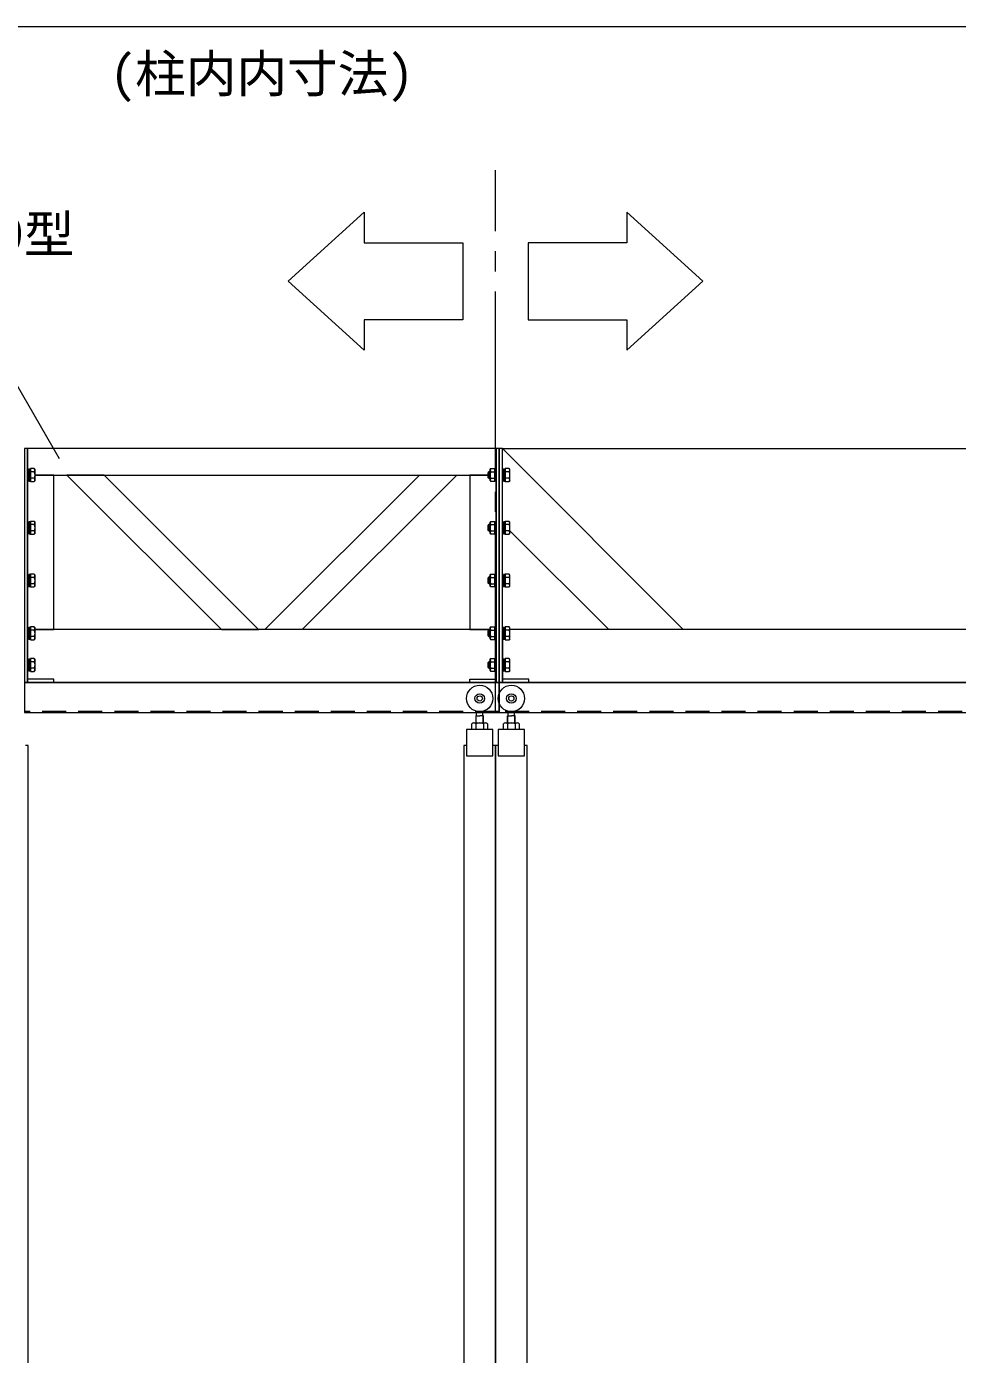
# Model space of a CAD drawing. Units: millimetres, scale not verified. Extents: x 14020 to 34145, y -14438 to 14438.
# Drawn here: x 20274 to 22038, y 6851 to 9368 of the extents above; entities that cross this region are included whole.
import ezdxf
from ezdxf.enums import TextEntityAlignment as Align

# ---------------------------------------------------------------- set-up
doc = ezdxf.new("R2010")
doc.units = ezdxf.units.MM
doc.header["$LTSCALE"] = 38
doc.linetypes.add('CHAIN2', pattern=[12, 9, -1, 1, -1])
doc.linetypes.add('DASHED1', pattern=[1.8, 1.2, -0.6])
for name, color, linetype, lineweight in [('0-6_ﾎﾞﾙﾄ類', 2, 'Continuous', 18), ('0-B_寸法', 3, 'Continuous', 18), ('0-F_中央走行棒', 7, 'Continuous', 18), ('1-0_中央走行棒右', 7, 'Continuous', 18), ('1-1_中央走行棒左', 7, 'Continuous', 18), ('1-2_中間梁09', 7, 'Continuous', 18), ('1-3_通芯', 1, 'CHAIN2', 18), ('1-4_吊車', 4, 'DASHED1', 9), ('1-8_文字', 7, 'Continuous', 18), ('1-A_連結用梁36', 7, 'Continuous', 18)]:
    doc.layers.add(name, color=color, linetype=linetype, lineweight=lineweight)
doc.styles.add('ＭＳ ゴシック', font='')
doc.styles.get('ＭＳ ゴシック').set_extended_font_data('MS Gothic')

msp = doc.modelspace()

# ---------------------------------------------------------------- linework, layer by layer
at = {"layer": '0-6_ﾎﾞﾙﾄ類'}
for p, q in [((20281.1, 8518.3), (20278.1, 8517.5)), ((20281.1, 8517.5), (20278.1, 8516.7)), ((20288.47, 8523.55), (20281.1, 8523.55)), ((20288.47, 8511.45), (20281.1, 8511.45)), ((20290.1, 8528), (20288.47, 8529.62)), ((20290.1, 8507), (20288.47, 8505.38)), ((20290.1, 8507), (20290.1, 8528)), ((21151.1, 8524.5), (21149.1, 8522.5)), ((21149.1, 8512.5), (21149.1, 8522.5)), ((21151.1, 8510.5), (21149.1, 8512.5)), ((21152.5, 8523.3), (21149.9, 8523.3)), ((21152.5, 8511.7), (21149.9, 8511.7)), ((21151.1, 8510.5), (21151.1, 8524.5)), ((21152.5, 8524.5), (21151.1, 8524.5)), ((21152.5, 8510.5), (21151.1, 8510.5)), ((21152.5, 8528), (21154.12, 8529.62)), ((21152.5, 8507), (21152.5, 8528)), ((21152.5, 8507), (21154.12, 8505.38)), ((21154.12, 8523.55), (21161.5, 8523.55)), ((21154.12, 8511.45), (21161.5, 8511.45)), ((21181.1, 8518.3), (21178.1, 8517.5)), ((21181.1, 8517.5), (21178.1, 8516.7)), ((21188.48, 8523.55), (21181.1, 8523.55)), ((21188.48, 8511.45), (21181.1, 8511.45)), ((21190.1, 8528), (21188.48, 8529.62)), ((21190.1, 8507), (21188.48, 8505.38)), ((21190.1, 8507), (21190.1, 8528)), ((20281.1, 8418.3), (20278.1, 8417.5)), ((20281.1, 8417.5), (20278.1, 8416.7)), ((20288.47, 8423.55), (20281.1, 8423.55)), ((20288.47, 8411.45), (20281.1, 8411.45)), ((20290.1, 8428), (20288.47, 8429.62)), ((20290.1, 8407), (20288.47, 8405.38)), ((20290.1, 8407), (20290.1, 8428)), ((21151.1, 8424.5), (21149.1, 8422.5)), ((21149.1, 8412.5), (21149.1, 8422.5)), ((21151.1, 8410.5), (21149.1, 8412.5)), ((21152.5, 8423.3), (21149.9, 8423.3)), ((21152.5, 8411.7), (21149.9, 8411.7)), ((21151.1, 8410.5), (21151.1, 8424.5)), ((21152.5, 8424.5), (21151.1, 8424.5)), ((21152.5, 8410.5), (21151.1, 8410.5)), ((21152.5, 8428), (21154.12, 8429.62)), ((21152.5, 8407), (21152.5, 8428)), ((21152.5, 8407), (21154.12, 8405.38)), ((21154.12, 8423.55), (21161.5, 8423.55)), ((21154.12, 8411.45), (21161.5, 8411.45)), ((21181.1, 8418.3), (21178.1, 8417.5)), ((21181.1, 8417.5), (21178.1, 8416.7)), ((21188.48, 8423.55), (21181.1, 8423.55)), ((21188.48, 8411.45), (21181.1, 8411.45)), ((21190.1, 8428), (21188.48, 8429.62)), ((21190.1, 8407), (21188.48, 8405.38)), ((21190.1, 8407), (21190.1, 8428)), ((20281.1, 8318.3), (20278.1, 8317.5)), ((20281.1, 8317.5), (20278.1, 8316.7)), ((20288.47, 8323.55), (20281.1, 8323.55)), ((20288.47, 8311.45), (20281.1, 8311.45)), ((20290.1, 8328), (20288.47, 8329.62)), ((20290.1, 8307), (20288.47, 8305.38)), ((20290.1, 8307), (20290.1, 8328)), ((21151.1, 8324.5), (21149.1, 8322.5)), ((21149.1, 8312.5), (21149.1, 8322.5)), ((21151.1, 8310.5), (21149.1, 8312.5)), ((21152.5, 8323.3), (21149.9, 8323.3)), ((21152.5, 8311.7), (21149.9, 8311.7)), ((21151.1, 8310.5), (21151.1, 8324.5)), ((21152.5, 8324.5), (21151.1, 8324.5)), ((21152.5, 8310.5), (21151.1, 8310.5)), ((21152.5, 8328), (21154.12, 8329.62)), ((21152.5, 8307), (21152.5, 8328)), ((21152.5, 8307), (21154.12, 8305.38)), ((21154.12, 8323.55), (21161.5, 8323.55)), ((21154.12, 8311.45), (21161.5, 8311.45)), ((21181.1, 8318.3), (21178.1, 8317.5)), ((21181.1, 8317.5), (21178.1, 8316.7)), ((21188.48, 8323.55), (21181.1, 8323.55)), ((21188.48, 8311.45), (21181.1, 8311.45)), ((21190.1, 8328), (21188.48, 8329.62)), ((21190.1, 8307), (21188.48, 8305.38)), ((21190.1, 8307), (21190.1, 8328)), ((20290.1, 8228), (20288.47, 8229.62)), ((21152.5, 8228), (21154.12, 8229.62)), ((21190.1, 8228), (21188.48, 8229.62)), ((20281.1, 8218.3), (20278.1, 8217.5)), ((20281.1, 8217.5), (20278.1, 8216.7)), ((20288.47, 8223.55), (20281.1, 8223.55)), ((20288.47, 8211.45), (20281.1, 8211.45)), ((20290.1, 8207), (20288.47, 8205.38)), ((20290.1, 8207), (20290.1, 8228)), ((21151.1, 8224.5), (21149.1, 8222.5)), ((21149.1, 8212.5), (21149.1, 8222.5)), ((21151.1, 8210.5), (21149.1, 8212.5)), ((21152.5, 8223.3), (21149.9, 8223.3)), ((21152.5, 8211.7), (21149.9, 8211.7)), ((21151.1, 8210.5), (21151.1, 8224.5)), ((21152.5, 8224.5), (21151.1, 8224.5)), ((21152.5, 8210.5), (21151.1, 8210.5)), ((21152.5, 8207), (21152.5, 8228)), ((21152.5, 8207), (21154.12, 8205.38)), ((21154.12, 8223.55), (21161.5, 8223.55)), ((21154.12, 8211.45), (21161.5, 8211.45)), ((21181.1, 8218.3), (21178.1, 8217.5)), ((21181.1, 8217.5), (21178.1, 8216.7)), ((21188.48, 8223.55), (21181.1, 8223.55)), ((21188.48, 8211.45), (21181.1, 8211.45)), ((21190.1, 8207), (21188.48, 8205.38)), ((21190.1, 8207), (21190.1, 8228)), ((20281.1, 8158.3), (20278.1, 8157.5)), ((20281.1, 8157.5), (20278.1, 8156.7)), ((20288.47, 8163.55), (20281.1, 8163.55)), ((20290.1, 8168), (20288.47, 8169.62)), ((20290.1, 8147), (20290.1, 8168)), ((21151.1, 8164.5), (21149.1, 8162.5)), ((21149.1, 8152.5), (21149.1, 8162.5)), ((21152.5, 8163.3), (21149.9, 8163.3)), ((21151.1, 8150.5), (21151.1, 8164.5)), ((21152.5, 8164.5), (21151.1, 8164.5)), ((21152.5, 8168), (21154.12, 8169.62)), ((21152.5, 8147), (21152.5, 8168)), ((21154.12, 8163.55), (21161.5, 8163.55)), ((21181.1, 8158.3), (21178.1, 8157.5)), ((21181.1, 8157.5), (21178.1, 8156.7)), ((21188.48, 8163.55), (21181.1, 8163.55)), ((21190.1, 8168), (21188.48, 8169.62)), ((21190.1, 8147), (21190.1, 8168)), ((20288.47, 8151.45), (20281.1, 8151.45)), ((20290.1, 8147), (20288.47, 8145.38)), ((21151.1, 8150.5), (21149.1, 8152.5)), ((21152.5, 8151.7), (21149.9, 8151.7)), ((21152.5, 8150.5), (21151.1, 8150.5)), ((21152.5, 8147), (21154.12, 8145.38)), ((21154.12, 8151.45), (21161.5, 8151.45)), ((21188.48, 8151.45), (21181.1, 8151.45)), ((21190.1, 8147), (21188.48, 8145.38)), ((21121.67, 8048.05), (21143.92, 8048.05)), ((21121.67, 8048.05), (21125.3, 8048.05)), ((21125.3, 8046.05), (21125.3, 8035.05)), ((21140.3, 8048.05), (21143.92, 8048.05)), ((21140.3, 8046.05), (21140.3, 8035.05)), ((21181.67, 8048.05), (21203.93, 8048.05)), ((21181.67, 8048.05), (21185.3, 8048.05)), ((21185.3, 8046.05), (21185.3, 8035.05)), ((21200.3, 8048.05), (21203.93, 8048.05)), ((21200.3, 8046.05), (21200.3, 8035.05))]:
    msp.add_line(p, q, dxfattribs=at)
for points in [[(20278.1, 8528.5), (20278.1, 8506.5), (20275.8, 8506.5), (20275.8, 8528.5)], [(20278.1, 8528.85), (20278.1, 8506.15), (20281.1, 8506.15), (20281.1, 8528.85)], [(21161.5, 8506.5), (21161.5, 8528.5), (21163.8, 8528.5), (21163.8, 8506.5)], [(21178.1, 8528.5), (21178.1, 8506.5), (21175.8, 8506.5), (21175.8, 8528.5)], [(21178.1, 8528.85), (21178.1, 8506.15), (21181.1, 8506.15), (21181.1, 8528.85)], [(20278.1, 8428.5), (20278.1, 8406.5), (20275.8, 8406.5), (20275.8, 8428.5)], [(20278.1, 8428.85), (20278.1, 8406.15), (20281.1, 8406.15), (20281.1, 8428.85)], [(21161.5, 8406.5), (21161.5, 8428.5), (21163.8, 8428.5), (21163.8, 8406.5)], [(21178.1, 8428.5), (21178.1, 8406.5), (21175.8, 8406.5), (21175.8, 8428.5)], [(21178.1, 8428.85), (21178.1, 8406.15), (21181.1, 8406.15), (21181.1, 8428.85)], [(20278.1, 8328.5), (20278.1, 8306.5), (20275.8, 8306.5), (20275.8, 8328.5)], [(20278.1, 8328.85), (20278.1, 8306.15), (20281.1, 8306.15), (20281.1, 8328.85)], [(21161.5, 8306.5), (21161.5, 8328.5), (21163.8, 8328.5), (21163.8, 8306.5)], [(21178.1, 8328.5), (21178.1, 8306.5), (21175.8, 8306.5), (21175.8, 8328.5)], [(21178.1, 8328.85), (21178.1, 8306.15), (21181.1, 8306.15), (21181.1, 8328.85)], [(20278.1, 8228.5), (20278.1, 8206.5), (20275.8, 8206.5), (20275.8, 8228.5)], [(20278.1, 8228.85), (20278.1, 8206.15), (20281.1, 8206.15), (20281.1, 8228.85)], [(21161.5, 8206.5), (21161.5, 8228.5), (21163.8, 8228.5), (21163.8, 8206.5)], [(21178.1, 8228.5), (21178.1, 8206.5), (21175.8, 8206.5), (21175.8, 8228.5)], [(21178.1, 8228.85), (21178.1, 8206.15), (21181.1, 8206.15), (21181.1, 8228.85)], [(20278.1, 8168.5), (20278.1, 8146.5), (20275.8, 8146.5), (20275.8, 8168.5)], [(20278.1, 8168.85), (20278.1, 8146.15), (20281.1, 8146.15), (20281.1, 8168.85)], [(21161.5, 8146.5), (21161.5, 8168.5), (21163.8, 8168.5), (21163.8, 8146.5)], [(21178.1, 8168.5), (21178.1, 8146.5), (21175.8, 8146.5), (21175.8, 8168.5)], [(21178.1, 8168.85), (21178.1, 8146.15), (21181.1, 8146.15), (21181.1, 8168.85)]]:
    msp.add_lwpolyline(points, close=True, dxfattribs=at)
for points in [[(20288.47, 8529.62), (20281.1, 8529.62), (20281.1, 8505.38), (20288.47, 8505.38)], [(21154.12, 8529.62), (21161.5, 8529.62), (21161.5, 8505.38), (21154.12, 8505.38)], [(21188.48, 8529.62), (21181.1, 8529.62), (21181.1, 8505.38), (21188.48, 8505.38)], [(20288.47, 8429.62), (20281.1, 8429.62), (20281.1, 8405.38), (20288.47, 8405.38)], [(21154.12, 8429.62), (21161.5, 8429.62), (21161.5, 8405.38), (21154.12, 8405.38)], [(21188.48, 8429.62), (21181.1, 8429.62), (21181.1, 8405.38), (21188.48, 8405.38)], [(20288.47, 8329.62), (20281.1, 8329.62), (20281.1, 8305.38), (20288.47, 8305.38)], [(21154.12, 8329.62), (21161.5, 8329.62), (21161.5, 8305.38), (21154.12, 8305.38)], [(21188.48, 8329.62), (21181.1, 8329.62), (21181.1, 8305.38), (21188.48, 8305.38)], [(20288.47, 8229.62), (20281.1, 8229.62), (20281.1, 8205.38), (20288.47, 8205.38)], [(21154.12, 8229.62), (21161.5, 8229.62), (21161.5, 8205.38), (21154.12, 8205.38)], [(21188.48, 8229.62), (21181.1, 8229.62), (21181.1, 8205.38), (21188.48, 8205.38)], [(20288.47, 8169.62), (20281.1, 8169.62), (20281.1, 8145.38), (20288.47, 8145.38)], [(21154.12, 8169.62), (21161.5, 8169.62), (21161.5, 8145.38), (21154.12, 8145.38)], [(21188.48, 8169.62), (21181.1, 8169.62), (21181.1, 8145.38), (21188.48, 8145.38)], [(21147.55, 8046.05), (21147.55, 8035.05), (21118.05, 8035.05), (21118.05, 8046.05)], [(21207.55, 8046.05), (21207.55, 8035.05), (21178.05, 8035.05), (21178.05, 8046.05)]]:
    msp.add_lwpolyline(points, dxfattribs=at)
for centre, radius, start, end in [((20285.45, 8526.6), 4.28, 315, 45), ((20285.45, 8508.4), 4.28, 315, 45), ((20277.98, 8517.5), 12.12, 330, 30), ((21164.62, 8517.5), 12.12, 150, 210), ((21157.15, 8526.6), 4.28, 135, 225), ((21157.15, 8508.4), 4.28, 135, 225), ((21185.45, 8526.6), 4.28, 315, 45), ((21177.97, 8517.5), 12.12, 330, 30), ((21185.45, 8508.4), 4.28, 315, 45), ((20285.45, 8426.6), 4.28, 315, 45), ((20285.45, 8408.4), 4.28, 315, 45), ((20277.98, 8417.5), 12.12, 330, 30), ((21164.62, 8417.5), 12.12, 150, 210), ((21157.15, 8426.6), 4.28, 135, 225), ((21157.15, 8408.4), 4.28, 135, 225), ((21185.45, 8426.6), 4.28, 315, 45), ((21177.97, 8417.5), 12.12, 330, 30), ((21185.45, 8408.4), 4.28, 315, 45), ((20285.45, 8326.6), 4.28, 315, 45), ((20285.45, 8308.4), 4.28, 315, 45), ((20277.98, 8317.5), 12.12, 330, 30), ((21164.62, 8317.5), 12.12, 150, 210), ((21157.15, 8326.6), 4.28, 135, 225), ((21157.15, 8308.4), 4.28, 135, 225), ((21185.45, 8326.6), 4.28, 315, 45), ((21177.97, 8317.5), 12.12, 330, 30), ((21185.45, 8308.4), 4.28, 315, 45), ((20285.45, 8226.6), 4.28, 315, 45), ((21157.15, 8226.6), 4.28, 135, 225), ((21185.45, 8226.6), 4.28, 315, 45), ((20285.45, 8208.4), 4.28, 315, 45), ((20277.98, 8217.5), 12.12, 330, 30), ((21164.62, 8217.5), 12.12, 150, 210), ((21157.15, 8208.4), 4.28, 135, 225), ((21177.97, 8217.5), 12.12, 330, 30), ((21185.45, 8208.4), 4.28, 315, 45), ((20285.45, 8166.6), 4.28, 315, 45), ((20277.98, 8157.5), 12.12, 330, 30), ((21164.62, 8157.5), 12.12, 150, 210), ((21157.15, 8166.6), 4.28, 135, 225), ((21185.45, 8166.6), 4.28, 315, 45), ((21177.97, 8157.5), 12.12, 330, 30), ((20285.45, 8148.4), 4.28, 315, 45), ((21157.15, 8148.4), 4.28, 135, 225), ((21185.45, 8148.4), 4.28, 315, 45), ((21121.67, 8043.78), 4.28, 32.227, 147.773), ((21132.8, 8033), 15.05, 60.137, 119.863), ((21143.92, 8043.78), 4.28, 32.227, 147.773), ((21181.67, 8043.78), 4.28, 32.227, 147.773), ((21192.8, 8033), 15.05, 60.137, 119.863), ((21203.93, 8043.78), 4.28, 32.227, 147.773)]:
    msp.add_arc(centre, radius, start, end, dxfattribs=at)
at = {"layer": '0-B_寸法'}
for p, q in [((16724.8, 9367.5), (24714.8, 9367.5)), ((21176.8, 8567.5), (25670.8, 8567.5))]:
    msp.add_line(p, q, dxfattribs=at)
at = {"layer": '0-F_中央走行棒'}
msp.add_lwpolyline([(20276.8, 6673.05), (20276.8, 8005.05), (20271.8, 8005.05)], dxfattribs=at)
at = {"layer": '1-0_中央走行棒右'}
msp.add_lwpolyline([(21167.8, 7985.05), (21217.8, 7985.05), (21217.8, 8035.05), (21167.8, 8035.05)], close=True, dxfattribs=at)
for points in [[(21167.8, 8005.05), (21162.8, 8005.05), (21162.8, 6585.05)], [(21222.8, 6673.05), (21222.8, 8005.05), (21217.8, 8005.05)]]:
    msp.add_lwpolyline(points, dxfattribs=at)
at = {"layer": '1-1_中央走行棒左'}
msp.add_lwpolyline([(21107.8, 7985.05), (21157.8, 7985.05), (21157.8, 8035.05), (21107.8, 8035.05)], close=True, dxfattribs=at)
for points in [[(21107.8, 8005.05), (21102.8, 8005.05), (21102.8, 6673.05)], [(21162.8, 6585.05), (21162.8, 8005.05), (21157.8, 8005.05)]]:
    msp.add_lwpolyline(points, dxfattribs=at)
at = {"layer": '1-2_中間梁09'}
for p, q in [((20275.8, 8517.5), (20275.8, 8224.5)), ((20290.1, 8517.5), (21149.1, 8517.5)), ((21163.8, 8224.5), (21163.8, 8517.5)), ((21151.1, 8224.5), (20290.1, 8224.5))]:
    msp.add_line(p, q, dxfattribs=at)
at = {"layer": '1-2_中間梁09', "color": 4, "linetype": 'DASHED1', "lineweight": 9}
msp.add_line((21169.8, 8069.1), (20269.8, 8069.1), dxfattribs=at)
at = {"layer": '1-2_中間梁09'}
for points in [[(20269.8, 8124.5), (20275.8, 8124.5), (20275.8, 8567.5), (20269.8, 8567.5)], [(21163.8, 8124.5), (21169.8, 8124.5), (21169.8, 8567.5), (21163.8, 8567.5)], [(20643.1, 8224.5), (20713.8, 8224.5), (20420.8, 8517.5), (20350.1, 8517.5)], [(20796.5, 8224.5), (20725.8, 8224.5), (21018.8, 8517.5), (21089.5, 8517.5)], [(20325.8, 8124.5), (20325.8, 8130.5), (20275.8, 8130.5), (20275.8, 8124.5)], [(21113.8, 8124.5), (21113.8, 8130.5), (21163.8, 8130.5), (21163.8, 8124.5)], [(20269.8, 8067.5), (21169.8, 8067.5), (21169.8, 8124.5), (20269.8, 8124.5)]]:
    msp.add_lwpolyline(points, close=True, dxfattribs=at)
for points in [[(21163.8, 8517.5), (21163.8, 8567.5), (20275.8, 8567.5), (20275.8, 8517.5)], [(20290.1, 8224.5), (20325.8, 8224.5), (20325.8, 8517.5), (20290.1, 8517.5)], [(21149.1, 8517.5), (21113.8, 8517.5), (21113.8, 8224.5), (21151.1, 8224.5)], [(20275.8, 8224.5), (20275.8, 8124.5), (21163.8, 8124.5), (21163.8, 8224.5)]]:
    msp.add_lwpolyline(points, dxfattribs=at)
at = {"layer": '1-3_通芯'}
msp.add_line((21162.8, 8067.5), (21162.8, 9095.07), dxfattribs=at)
at = {"layer": '1-4_吊車', "color": 7, "linetype": 'Continuous', "lineweight": 18}
for p, q in [((21126.1, 8048.05), (21126.1, 8061.1)), ((21126.55, 8061.1), (21126.55, 8069.9)), ((21139.05, 8061.1), (21139.05, 8069.9)), ((21139.5, 8048.05), (21139.5, 8061.1)), ((21186.1, 8048.05), (21186.1, 8061.1)), ((21186.55, 8061.1), (21186.55, 8069.9)), ((21199.05, 8061.1), (21199.05, 8069.9)), ((21199.5, 8048.05), (21199.5, 8061.1)), ((21124.85, 8048.05), (21124.85, 8048.1)), ((21140.72, 8048.05), (21140.72, 8048.1)), ((21184.85, 8048.05), (21184.85, 8048.1)), ((21200.72, 8048.05), (21200.72, 8048.1))]:
    msp.add_line(p, q, dxfattribs=at)
for points in [[(21124.85, 8048.1), (21125.8, 8048.1), (21125.8, 8061.1), (21132.8, 8061.1)], [(21140.72, 8048.1), (21139.8, 8048.1), (21139.8, 8061.1), (21132.8, 8061.1)], [(21184.85, 8048.1), (21185.8, 8048.1), (21185.8, 8061.1), (21192.8, 8061.1)], [(21200.72, 8048.1), (21199.8, 8048.1), (21199.8, 8061.1), (21192.8, 8061.1)]]:
    msp.add_lwpolyline(points, dxfattribs=at)
for centre, radius in [((21132.8, 8094.1), 25), ((21192.8, 8094.1), 25), ((21132.8, 8094.1), 9), ((21132.8, 8094.1), 5), ((21192.8, 8094.1), 9), ((21192.8, 8094.1), 5)]:
    msp.add_circle(centre, radius, dxfattribs=at)
at = {"layer": '1-8_文字'}
msp.add_line((20336.32, 8548.35), (20126.08, 8912.5), dxfattribs=at)
for points in [[(20769.62, 8884.95), (20914.05, 9015.73), (20914.05, 8957.82), (21100.7, 8957.82), (21100.7, 8811.83), (20914.05, 8811.83), (20914.05, 8753.93)], [(21555.97, 8884.95), (21411.55, 9015.73), (21411.55, 8957.82), (21224.9, 8957.82), (21224.9, 8811.83), (21411.55, 8811.83), (21411.55, 8753.93)]]:
    msp.add_lwpolyline(points, close=True, dxfattribs=at)
at = {"layer": '1-A_連結用梁36', "color": 4, "linetype": 'DASHED1', "lineweight": 9}
msp.add_line((24714.8, 8069.1), (21169.8, 8069.1), dxfattribs=at)
at = {"layer": '1-A_連結用梁36'}
for points in [[(21169.8, 8124.5), (21175.8, 8124.5), (21175.8, 8567.5), (21169.8, 8567.5)], [(21225.8, 8124.5), (21225.8, 8130.5), (21175.8, 8130.5), (21175.8, 8124.5)]]:
    msp.add_lwpolyline(points, close=True, dxfattribs=at)
for points in [[(21175.8, 8426.08), (21175.8, 8567.5), (21518.75, 8224.55), (21377.33, 8224.55), (21190.1, 8411.77)], [(21175.8, 8224.5), (21175.8, 8124.5), (24469.8, 8124.5)], [(24869.8, 8124.5), (24869.8, 8224.5), (21190.1, 8224.5)], [(24469.8, 8124.5), (21169.8, 8124.5), (21169.8, 8067.5), (24526.8, 8067.5)]]:
    msp.add_lwpolyline(points, dxfattribs=at)

# ---------------------------------------------------------------- texts
at = {"layer": '0-B_寸法', "style": 'ＭＳ ゴシック'}
msp.add_text('(柱内内寸法)', height=70.38, dxfattribs=at).set_placement((20431.8, 9221.9), align=Align.BOTTOM_LEFT)
at = {"layer": '1-8_文字', "style": 'ＭＳ ゴシック'}
msp.add_text('                      中間梁09型', height=70.38, dxfattribs=at).set_placement((18831.55, 8917.9), align=Align.BOTTOM_LEFT)

doc.saveas('drawing.dxf')
